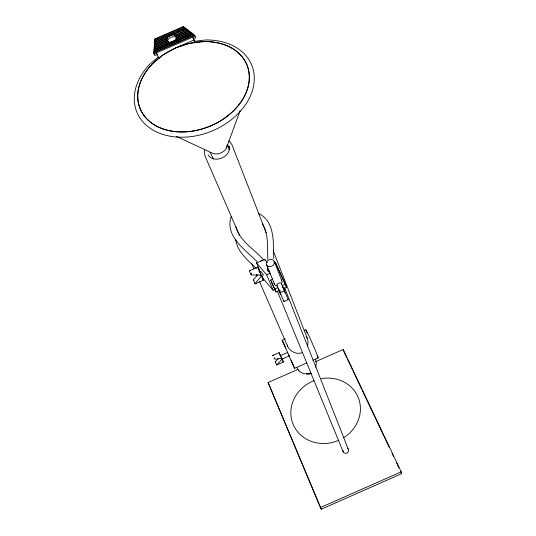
<?xml version="1.0" encoding="UTF-8"?>
<svg xmlns="http://www.w3.org/2000/svg" width="536" height="536" viewBox="0 0 536 536"><rect width="100%" height="100%" fill="white"/><g stroke="black" fill="none" stroke-linecap="round" stroke-linejoin="round"><path stroke-width="0.8" d="M316.32 362.577L315.724 367.2M281.407 357.693L281.755 359.596L276.69 364.969L283.383 362.081L281.929 358.731M174.508 35.282L175.607 35.235L176.304 36.381L176.679 37.667L176.029 38.371L176.11 39.597L172.94 41.332L169.021 42.545L154.455 48.863L153.912 49.6L154.328 50.552L192.33 34.07L191.968 33.091L190.977 33.024L176.418 39.336M193.436 38.82L195.707 37.835L194.682 35.168L193.684 35.088L193.315 34.116L192.317 34.043L154.321 50.525L154.08 53.902L195.057 36.133M154.147 53.004L155.192 38.78L182.823 26.8L183.788 26.86L184.17 27.832L185.141 27.892L185.523 28.857L186.89 29.889L186.495 28.924L185.523 28.857L154.944 42.116L154.408 42.833L155.038 45.346M186.495 28.924L169.054 36.073L166.83 37.446L167.232 38.411C165.812 39.141 167.138 42.143 168.619 41.587L169.021 42.545L168.478 42.357M284.201 300.843L283.98 301.587L278.579 289.554L280.181 292.723L284.784 290.706L283.33 289.165M261.461 275.718L259.886 275.042L251.29 275.002L249.28 270.868L257.736 267.089L258.432 268.637L263.404 280.248L255.015 283.852L253.367 279.625L257.843 274.787M276.636 364.909L275.35 361.619L278.398 358.517M307.396 346.169C308.166 343.496 308.207 340.608 307.168 338.002L273.172 250.654M204.631 149.792L204.343 153.088L205.127 156.244L239.425 235.277M231.083 216.765C224.792 236.456 245.24 249.675 257.153 261.702M280.181 292.723L280.073 290.592M226.406 147.996L240.101 110.738M254.895 283.725L261.434 276L259.652 271.578M283.98 301.587L288.234 299.611L284.047 289.742M176.21 39.832L176.639 38.82M157.845 54.257L154.817 55.57L153.665 52.957L154.194 52.213L193.684 35.088M154.194 52.213L153.778 51.268L154.321 50.525M154.669 50.397L154.033 47.912L154.576 47.175L167.513 41.567M154.576 47.175L154.16 46.223L154.696 45.493L166.91 40.2M154.696 45.493L154.281 44.542L154.824 43.818L167.232 38.411M155.165 43.644L154.529 41.158L155.072 40.448L184.17 27.832M155.286 41.969L154.656 39.49L155.192 38.78M251.619 273.018L250.928 274.774M274.325 357.485C272.382 360.956 279.953 357.686 281.742 358.778L282.05 359.16L289.125 355.958M158.267 57.03L149.973 64.012A62.042 45.989 -22.3 0 0 162.636 134.348A62.042 45.989 -22.3 0 0 250.198 96.359A62.042 45.989 -22.3 0 0 205.355 39.979L194.508 41.312L192.692 37.158L195.285 42.652M276.958 364.902L277.628 364.513M260.623 261.206L262.814 260.375M280.589 355.797L279.129 352.614L272.415 355.596L273.139 355.844M255.324 283.785L256.181 283.356M311.49 373.425L308.542 374.329L306.532 373.686M175.868 47.851L163.112 54.88L152.298 63.985A57.7 42.713 -22.3 0 0 164.103 129.29A57.7 42.713 -22.3 0 0 245.515 93.968A57.7 42.713 -22.3 0 0 203.908 41.594L189.751 43.329L175.868 47.851L194.019 39.979L194.675 41.674M297.989 369.391L268.094 382.53L320.394 507.558L401.189 471.861L343.214 349.512L315.617 361.639M320.394 507.558L321.285 509.2L401.698 473.67L401.189 471.861M272.858 278.975L270.66 279.939L272.315 283.939M279.745 290.338L275.946 292.006L274.693 288.971L277.749 287.631M282.338 285.621L285.393 284.281L275.33 262.218L273.983 262.808M261.903 275.564L263.169 278.553L273.139 290.257L275.316 289.299M283.551 288.67L286.593 287.336L285.393 284.281M306.773 362.952L294.552 368.326L282.211 340.186L285.266 338.839M304.361 330.457L305.889 329.787M312.883 360.266L318.23 357.914M260.315 271.839L256.51 262.881L264.65 259.324L267.35 262.439M256.51 262.881L266.687 274.767L270.419 273.139M154.656 39.49L183.788 26.86M154.529 41.158L185.141 27.892M154.408 42.833L166.83 37.446M154.281 44.542L166.508 39.242M175.661 35.276L187.881 29.976L188.257 30.947L192.33 34.07M176.056 36.234L188.257 30.947L189.242 31.014L189.684 31.952L190.602 32.053L190.977 33.024M154.16 46.223L167.111 40.609M176.297 36.629L189.242 31.014M176.686 37.587L189.684 31.952M154.033 47.912L168.619 41.587M176.029 38.371L190.602 32.053M153.912 49.6L191.968 33.091M153.778 51.268L193.315 34.116M153.665 52.957L194.682 35.168M250.446 270.332L249.535 270.673M273.36 355.234L272.63 355.469M310.357 373.069C306.364 374.838 301.446 373.652 298.606 370.363L298.934 370.657M302.036 352.708C296.602 354.792 290.231 351.556 287.705 346.551L259.397 281.32M187.881 29.976L186.897 29.909L174.475 35.269L174.079 34.304M288.18 299.745L287.437 299.423M279.966 355.509L280.375 355.616M258.948 271.377L259.478 271.558M275.792 362.175L275.31 361.82M253.903 280.536L253.287 280.033M176.377 136.385L211.881 152.954A9.655 7.464 -22.3 0 0 221.911 152.452A9.655 7.464 -22.3 0 0 227.224 144.599M258.412 213.382C275.243 221.368 273.253 242.909 273.735 258.526M263.022 275.035L263.35 275.189L262.124 272.911A2.593 0.362 54.5 0 0 260.724 271.27L260.476 271.518M182.823 26.8L194.595 35.785M228.825 140.955L230.051 141.893L231.887 144.579L266.191 232.711M182.729 28.455L184.076 29.487M182.635 30.11L183.989 31.142M256.409 268.489C247.86 260.275 237.106 251.799 235.713 239.203M263.799 259.967C254.278 249.24 239.907 241.354 235.92 226.735M167.647 41.754L166.864 40.026L167.406 38.002A5.132 3.665 -22.4 0 1 174.046 35.121L175.949 36.086L176.739 37.808M306.317 336.742L307.168 338.002M208.243 154.884L209.348 156.552C215.606 162.937 229.998 156.8 229.314 147.856L228.772 145.939L229.689 148.271M284.784 290.706L283.229 287.685M262.305 223.793C269.005 234.312 267.156 247.465 267.812 259.33M298.311 369.981L296.79 367.488M283.383 362.081L279.129 352.614M263.377 280.201L261.595 276.147M268.094 382.53L321.285 509.2M210.119 152.318L213.288 158.904M343.938 351.73L346.792 357.753M347.502 359.254L352.139 369.043M352.849 370.543L361.767 389.364M362.477 390.871L389.216 447.326M392.071 453.342L393.498 456.357M396.352 462.38L398.844 467.647M400.627 471.412L401.698 473.67M276.904 266.111L286.593 287.336M281.956 358.953L280.489 355.589L287.598 352.467L287.805 352.949M270.854 280.408L274.693 288.971M272.12 283.477L275.946 292.006M293.4 365.706L293.567 366.081L293.279 365.425M294.552 368.326L292.167 362.892M282.211 340.186L285.695 348.119M283.39 342.873L283.189 342.424L283.444 343.007M289.159 356.038L288.79 355.201M291.128 360.52L292.937 364.654M283.343 342.759L283.872 343.978M156.445 52.876L158.884 58.437M251.739 263.672L254.071 269.045M256.402 274.419L257.066 275.953M281.46 357.773L282.05 359.16M259.759 271.832L257.736 267.089M283.678 288.891L283.216 287.772M266.687 274.767L273.139 290.257M266.493 264.677L274.399 283.966M277.548 291.658L343.147 451.768M264.65 259.324L265.26 260.811M274.164 261.32L281.815 280.717M284.562 287.671L348.387 449.456M275.33 262.218L276.563 265.353M227.659 145.156L229.247 149.785M343.214 349.512L343.697 350.993M315.449 359.288L316.26 362.095M287.323 345.084L287.705 346.551M167.574 41.708A5.119 3.658 -22.4 0 1 170.984 37.279A5.119 3.658 -22.4 0 1 176.639 37.781M174.488 41.62A5.132 3.665 -22.4 0 1 172.049 42.679M321.124 378.677A35.209 32.274 -22.4 0 1 358.47 398.127A35.209 32.274 -22.4 0 1 343.616 437.718M338.779 440.27A35.209 32.274 -22.4 0 1 293.105 424.298A35.209 32.274 -22.4 0 1 314.009 380.687M307.021 332.977A15.37 0.389 66.3 0 1 307.952 333.814A15.37 0.389 66.3 0 1 316.233 352.567A15.37 0.389 66.3 0 1 317.084 355.777M269.722 271.779A1.883 1.581 -22.2 0 1 267.725 270.124M269.327 270.814A1.883 1.581 -22.2 0 1 268.074 268.027M281.32 279.96A4.054 3.437 -21.9 0 1 281.192 284.241M277.474 285.869A4.054 3.437 -21.9 0 1 274.157 283.102M282.727 286.874A2.486 1.306 -24.3 0 1 282.981 287.504A2.486 1.306 -24.3 0 0 282.666 287.303M278.934 289.621A2.486 1.306 -24.3 0 1 278.445 288.408M279.671 290.331A2.486 1.306 -24.3 0 1 279.209 290.237M278.867 290.05A2.486 1.306 -24.3 0 1 278.72 289.031M284.837 292.757A2.466 1.286 -24.3 0 0 284.904 292.026L281.5 283.457A2.506 1.327 -24.3 0 0 278.713 283.229A2.506 1.327 -24.3 0 0 276.911 285.467L280.382 294.009A2.466 1.286 -24.3 0 0 280.931 294.472M347.482 448.384A2.861 2.687 -21.6 0 1 348.293 451.754A2.861 2.687 -21.6 0 1 344.923 453.242A2.861 2.687 -21.6 0 1 342.946 450.387M170.053 130.831A57.7 42.713 -22.3 0 0 249.099 73.405A57.7 42.713 -22.3 0 0 161.43 56.086A57.7 42.713 -22.3 0 0 170.053 130.831M268.65 266.452A4.188 3.504 -21.9 0 0 274.412 262.205A4.188 3.504 -21.9 0 0 267.933 260.362A4.188 3.504 -21.9 0 0 268.65 266.452"/></g></svg>
